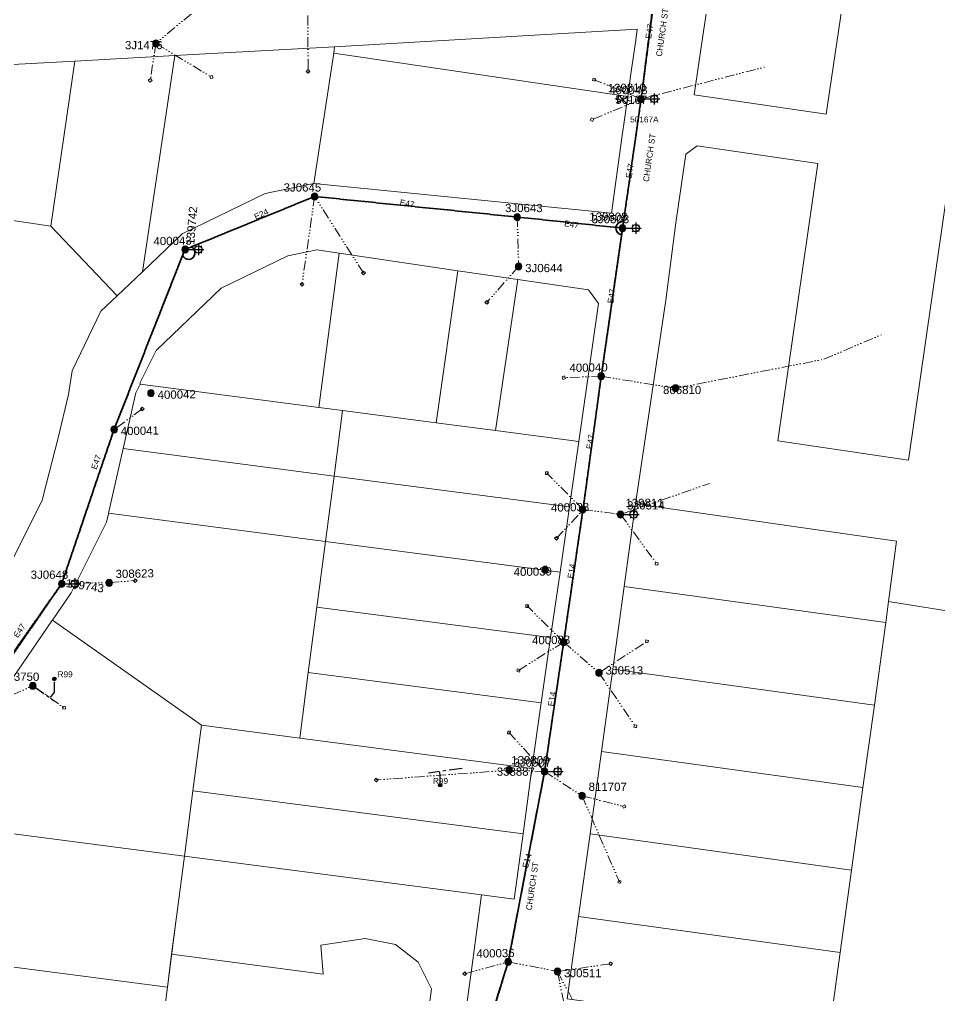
# Model space of a CAD drawing. Header units: metres. Extents: x 244561 to 254068, y 6159332 to 6162744.
# Drawn here: x 252314 to 252594.4, y 6161391.3 to 6161688.6 of the extents above; entities that cross this region are included whole.
import ezdxf
from ezdxf.enums import TextEntityAlignment as Align

# ---------------------------------------------------------------- set-up
doc = ezdxf.new("R2010")
doc.units = ezdxf.units.M
for name, pattern in [('Cable Exist OH', [1, 1, 0]), ('Cable Exist UG', [7, 4, -1, 1, -1]), ('DASHED', [19.05, 12.7, -6.35]), ('PHANTOMX2', [6.6, 3, -0.75, 0.2, -0.75, 0.2, -0.75, 0.2, -0.75])]:
    doc.linetypes.add(name, pattern=pattern)
doc.layers.get('0').update_dxf_attribs({"color": 6})
for name, color, linetype, lineweight in [('_User_HV_Exist', 1, 'Continuous', 35), ('_User_LV_Exist', 5, 'Continuous', 35), ('Cadastre Developer_SP_NEW', 92, 'Continuous', 15), ('Cadastre Land Parcels_SP_EXT', 118, 'Continuous', 15), ('Cadastre Roads_SP_EXT', 218, 'Continuous', 15), ('Mains_HV_EXT', 13, 'Continuous', 25), ('Mains_LV_EXT', 163, 'Continuous', 25), ('Mains_SL_EXT', 131, 'Continuous', 25), ('Services_SP_EXT', 42, 'PHANTOMX2', 20)]:
    doc.layers.add(name, color=color, linetype=linetype, lineweight=lineweight)
for name, color, linetype in [('Duct_SP_EXT', 30, 'Continuous'), ('Equip_SP_HV_EXT', 7, 'Continuous'), ('Equip_SP_SL_EXT', 7, 'Continuous'), ('SupportsOH_SP_TR_HV_LV_SL_EXT', 7, 'Continuous'), ('Trench_SP_EXT', 7, 'Continuous')]:
    doc.layers.add(name, color=color, linetype=linetype)
doc.layers.add('UNKNOWN_FEATURES', color=1, linetype='DASHED', plot=False)
doc.styles.add('iecARIAL', font='arial.ttf', dxfattribs={"height": 2})
doc.styles.add('POLE_LABEL', font='arial.ttf', dxfattribs={"height": 2})
doc.styles.add('SL_LABEL', font='arial.ttf', dxfattribs={"height": 2})
doc.styles.get("Standard").update_dxf_attribs({"font": 'arial.ttf'})

# ---------------------------------------------------------------- blocks, each defined once
blk = doc.blocks.new('SL_LANTERN_EXT')
at = {"flags": 9}
for tag, p in [('LRATECODE', (-7.4, 0)), ('LOUTREACHVOCAB', (-7.2, 0)), ('LOUTREACH', (-7, 0)), ('LANTNUMBER', (-6.6, 0)), ('LNEW', (-6.4, 0)), ('LMASTVOCAB', (-6.2, 0)), ('LMAST', (-6, 0)), ('LLAMPVOCAB', (-5.8, 0)), ('LLAMP', (-5.6, 0)), ('LEXIST', (-5.4, 0)), ('LCHARGE3PERCENT', (-5.2, 0)), ('LCHARGE3', (-5, 0)), ('LCHARGE2PERCENT', (-4.8, 0)), ('LCHARGE2', (-4.6, 0)), ('LCHARGE1PERCENT', (-4.4, 0)), ('LCHARGE1', (-4.2, 0)), ('LCATEGORY', (-4, 0)), ('LBRACKETVOCAB', (-3.8, 0)), ('LBRACKET', (-3.6, 0)), ('LKINGHEIGHT', (-3.4, 0)), ('CREPLACE', (-3.2, 0)), ('CREMOVE', (-3, 0)), ('CNUMBER', (-2.8, 0)), ('CNEW', (-2.6, 0)), ('CEXIST', (-2.4, 0)), ('USAGE', (-2.2, 0)), ('STATE', (-2, 0)), ('OWNED_BY', (-1.8, 0)), ('ORIENTATION', (-1.6, 0)), ('OPERATING_VOLTAGE', (-1.4, 0)), ('NO_PHASES', (-1.2, 0)), ('LANTERN_TYPE', (-1, 0)), ('LANTERN_PURPOSE', (-0.8, 0)), ('CONTROL_TYPE', (-0.6, 0)), ('CONSTRUCTED_VOLTAGE', (-0.4, 0))]:
    blk.add_attdef(tag, text='', height=0.001, rotation=270, dxfattribs=at).set_placement(p, align=Align.MIDDLE_LEFT)
at = {"style": 'SL_LABEL', "flags": 9}
blk.add_attdef('STREET_CODE', text='', height=0.001, rotation=270, dxfattribs=at).set_placement((0, 0), align=Align.MIDDLE_LEFT)
at = {"flags": 1}
blk.add_attdef('Z', (0, 0), '', height=0.001, rotation=270, dxfattribs=at)
at = {"flags": 9}
for tag, p in [('LREMOVE', (0, -7.6)), ('LREPLACE', (0, -7.8)), ('LTYPE', (0, -8)), ('LTYPEVOCAB', (0, -8.2)), ('LEGEND', (0, -8.4)), ('SUBURB', (0, -8.6)), ('STREETNAME', (0, -8.8)), ('LOCATION', (0, -9)), ('NOTES', (0, -9.2)), ('MAINTAINED_BY', (0, -9.86))]:
    blk.add_attdef(tag, text='', height=0.001, dxfattribs=at).set_placement(p, align=Align.MIDDLE_LEFT)
blk.add_attdef('OPERATED_BY', (0, -9.61), '', height=0.001, dxfattribs=at)
blk.add_wipeout([(5.69, 0), (5.06, -1.06), (4, -1.69), (2.94, -1.06), (2.31, 0), (2.94, 1.06), (4, 1.69), (5.06, 1.06)])
for p, q in [((0, 0), (4, 0)), ((2.94, 1.06), (3.2, 0.8)), ((4, 1.69), (4, 0)), ((5.06, 1.06), (4.8, 0.8)), ((2.94, -1.06), (3.2, -0.8)), ((4, 0), (5.69, 0)), ((4, 0), (4, -1.69)), ((5.06, -1.06), (4.8, -0.8))]:
    blk.add_line(p, q)
blk.add_circle((4, 0), 1.12)
at = {"width": 0.9}
blk.add_attdef('LNUMBER', text='', height=1, dxfattribs=at).set_placement((7, -1), align=Align.MIDDLE_LEFT)
blk = doc.blocks.new('CCP_EXT')
blk.add_wipeout([(0, 0.57), (0.57, 0), (0, -0.57), (-0.57, 0)])
blk.add_lwpolyline([(-0.57, 0), (0, 0.57), (0.57, 0), (0, -0.57), (-0.57, 0)])
at = {"flags": 1}
blk.add_attdef('Z', (0, 0), '', height=0.2, dxfattribs=at)
at = {"flags": 9}
for tag, p in [('CCP_TYPE', (0, 0)), ('CONSTRUCTED_VOLTAGE', (0, -0.2)), ('OPERATING_VOLTAGE', (0, -0.6)), ('ORIENTATION', (0, -0.8)), ('OWNED_BY', (0, -1)), ('STATE', (0, -1.8)), ('NO_PHASES', (0, -0.4)), ('USAGE', (0, -1.2)), ('LEGEND', (0, -1.4)), ('LIFE_SUPPORT', (0, -1.6)), ('NOTES', (0, -2))]:
    blk.add_attdef(tag, text='', height=0.2, dxfattribs=at).set_placement(p, align=Align.MIDDLE_LEFT)
blk = doc.blocks.new('POLE_EXT')
blk.add_hatch(color=256).paths.add_polyline_path([(-1, 0, 1), (1, 0, 1)])
blk.add_lwpolyline([(-1, 0, 1), (1, 0, 1)], format="xyb", close=True)
at = {"flags": 8}
blk.add_attdef('pNumber', text='', height=2, dxfattribs=at).set_placement((2.5, 2.5), align=Align.MIDDLE_CENTER)
at = {"style": 'POLE_LABEL', "flags": 9}
for tag, p in [('STRUCTURE_PLANT_NUMBER', (1.35, 0.03)), ('STREET_CODE', (1.35, -0.2))]:
    blk.add_attdef(tag, text='', height=0.2, dxfattribs=at).set_placement(p, align=Align.MIDDLE_LEFT)
at = {"flags": 9}
for tag, p in [('OWNED_BY', (1.35, -0.4)), ('SPECIAL_USE', (1.35, -0.8)), ('STATE', (1.35, -1)), ('cLV', (1.35, -1.4)), ('hDepth', (1.35, -1.6)), ('hDia', (1.35, -1.8)), ('cHV', (1.35, -2)), ('PARENT', (1.35, -0.6)), ('USAGE', (1.35, -1.2)), ('LBRACKET', (1.35, -2.2)), ('LExisting', (1.35, -2.4)), ('LANTNUMBER', (1.35, -2.6)), ('LOther', (1.35, -2.8)), ('LRemove', (1.35, -3)), ('cLinedev', (1.35, -3.4)), ('pExisting', (1.35, -3.8)), ('pFooting', (1.35, -4.4)), ('pNew', (1.35, -4.6)), ('pRelocate', (1.35, -5)), ('pRemove', (1.35, -5.2)), ('pReplace', (1.35, -5.4)), ('pStay', (1.35, -5.6)), ('pType', (1.35, -5.8)), ('cspan', (1.35, -6)), ('LEGEND', (1.35, -3.2)), ('LOCATION', (1.35, -3.6)), ('PFNUMBER', (1.35, -4)), ('NEWPFNUMBER', (1.35, -4.2)), ('STREETNAME', (1.35, -6.2)), ('SUBURB', (1.35, -6.4)), ('OPERATED_BY', (1.36, -7.01)), ('NOTES', (1.35, -6.6)), ('MAINTAINED_BY', (1.36, -6.81))]:
    blk.add_attdef(tag, text='', height=0.2, dxfattribs=at).set_placement(p, align=Align.MIDDLE_LEFT)
at = {"flags": 1}
blk.add_attdef('Z', (1.35, -7.33), '', height=0.2, dxfattribs=at)
blk = doc.blocks.new('HV_DOF_CLOSED_EXT')
for p, q in [((0, 7.9), (0, 6.94)), ((0, 4.06), (0, 3.1))]:
    blk.add_line(p, q)
blk.add_lwpolyline([(-1.2, 4.06), (1.2, 4.06), (-1.2, 6.94), (1.2, 6.94)], close=True)
for tag, height, flags, p in [('ASSET_NUM', 2.5, 8, (2, 2)), ('STREET_CODE', 0.2, 9, (1.5, 0)), ('ACTUAL_STATUS', 0.2, 9, (1.5, -0.2)), ('CONSTRUCTED_VOLTAGE', 0.2, 9, (1.5, -0.4)), ('OPERATING_VOLTAGE', 0.2, 9, (1.5, -0.8)), ('ORIENTATION', 0.2, 9, (1.5, -1)), ('OWNED_BY', 0.2, 9, (1.5, -1.2)), ('OPERATED_BY', 0.2, 9, (1.5, -1.4)), ('STATE', 0.2, 9, (1.5, -1.8)), ('SWITCH_TYPE', 0.2, 9, (1.5, -2)), ('STREETNAME', 0.2, 9, (1.5, -2.8)), ('SUBURB', 0.2, 9, (1.5, -3)), ('NO_PHASES', 0.2, 9, (1.5, -0.6)), ('MAINTAINED_BY', 0.2, 9, (1.5, -1.6)), ('USAGE', 0.2, 9, (1.5, -2.2)), ('LEGEND', 0.2, 9, (1.5, -2.4)), ('LOCATION', 0.2, 9, (1.5, -2.6)), ('Z', 0.2, 1, (1.5, -3.6)), ('NOTES', 0.2, 9, (1.5, -3.2)), ('LABEL_ALIGNMENT', 0.2, 9, (1.5, -3.4))]:
    blk.add_attdef(tag, text='', height=height, dxfattribs=dict(flags=flags)).set_placement(p, align=Align.MIDDLE_LEFT)
blk = doc.blocks.new('CABLE_LARGE_EXT')
h = blk.add_hatch(color=256)
edge = h.paths.add_edge_path()
edge.add_arc((0, 0.55), 0.55, 0, 360)
blk.add_circle((0, 0.55), 0.55)
at = {"flags": 1}
blk.add_attdef('Z', (0, 0), '', height=0.2, dxfattribs=at)
at = {"flags": 9}
for tag, p in [('COND_CODE', (0, 0)), ('STATE', (0, -0.4)), ('XSECT_SIZE', (0, -0.6)), ('FB_REFERENCE', (0, -0.2)), ('NOTES', (0, -0.8))]:
    blk.add_attdef(tag, text='', height=0.2, dxfattribs=at).set_placement(p, align=Align.MIDDLE_LEFT)

msp = doc.modelspace()

# ---------------------------------------------------------------- linework, layer by layer
at = {"layer": '_User_LV_Exist', "linetype": 'Cable Exist OH'}
for points in [[(252403.9309, 6161634.6847), (252465.6856, 6161628.4219)], [(252485.6944, 6161539.34), (252491.2688, 6161579.9279)], [(252485.6944, 6161539.34), (252479.8227, 6161498.9562)]]:
    msp.add_lwpolyline(points, dxfattribs=at)
at = {"layer": 'Cadastre Developer_SP_NEW', "linetype": 'Continuous'}
for points in [[(252565.7632, 6161700.1923), (252566.3884, 6161704.2304), (252525.3755, 6161704.7535), (252522.138, 6161682.8725), (252519.5961, 6161665.6782), (252559.8655, 6161659.7566), (252565.7632, 6161700.1923)], [(252330.8516, 6161675.9257), (252306.2008, 6161674.5793), (252299.5922, 6161629.1466), (252323.5485, 6161625.6698), (252330.8516, 6161675.9257)], [(252409.8329, 6161549.5281), (252345.5767, 6161557.909), (252341.1155, 6161538.1952), (252407.2221, 6161529.5813), (252409.8329, 6161549.5281)], [(252467.4558, 6161440.5806), (252366.844, 6161453.6961), (252364.24, 6161433.7495), (252454.8007, 6161421.9895), (252464.7674, 6161420.6448), (252467.4558, 6161440.5806)], [(252361.6442, 6161413.8003), (252364.24, 6161433.7495), (252277.9356, 6161444.9992), (252276.7023, 6161443.4306), (252247.4506, 6161408.3749), (252359.0494, 6161393.85), (252361.6442, 6161413.8003)], [(252356.4536, 6161373.9017), (252359.0494, 6161393.85), (252247.4506, 6161408.3749), (252246.4617, 6161407.2021), (252229.3062, 6161386.5781), (252221.1245, 6161371.2443), (252353.8588, 6161353.9505), (252356.4536, 6161373.9017)]]:
    msp.add_lwpolyline(points, close=True, dxfattribs=at)
at = {"layer": 'Cadastre Land Parcels_SP_EXT', "linetype": 'Continuous'}
for points in [[(252565.7632, 6161700.1923), (252566.3884, 6161704.2304), (252525.3755, 6161704.7535), (252522.138, 6161682.8725), (252519.5961, 6161665.6782), (252559.8655, 6161659.7566), (252565.7632, 6161700.1923)], [(252500.2043, 6161671.2801), (252501.7858, 6161682.2758), (252502.2164, 6161685.6578), (252410.0028, 6161680.2273), (252409.7287, 6161678.368), (252499.3445, 6161665.134), (252500.2043, 6161671.2801)], [(252363.5648, 6161623.2948), (252388.8904, 6161635.6155), (252403.6842, 6161638.5879), (252409.7287, 6161678.368), (252410.0028, 6161680.2273), (252361.3074, 6161677.59), (252351.4265, 6161611.7321), (252363.5648, 6161623.2948)], [(252497.5852, 6161652.5512), (252499.3445, 6161665.134), (252409.7287, 6161678.368), (252403.6842, 6161638.5879), (252494.3765, 6161629.5972), (252497.5852, 6161652.5512)], [(252330.8516, 6161675.9257), (252306.2008, 6161674.5793), (252299.5922, 6161629.1466), (252323.5485, 6161625.6698), (252330.8516, 6161675.9257)], [(252351.4265, 6161611.7321), (252361.3074, 6161677.59), (252330.8516, 6161675.9257), (252323.5485, 6161625.6698), (252343.7987, 6161604.454), (252351.4265, 6161611.7321)], [(252305.4526, 6161515.1182), (252312.0156, 6161524.4157), (252321.0143, 6161542.4073), (252321.1768, 6161543.4038), (252325.752, 6161561.1354), (252328.9446, 6161574.4095), (252329.9992, 6161581.6246), (252338.8139, 6161599.7088), (252343.7987, 6161604.454), (252323.5485, 6161625.6698), (252299.5922, 6161629.1466), (252291.7821, 6161576.6848), (252274.3076, 6161569.4905), (252299.0027, 6161505.5898), (252305.4526, 6161515.1182)], [(252411.3699, 6161617.4229), (252404.564, 6161618.4284), (252395.7527, 6161616.6366), (252375.4807, 6161606.7165), (252355.6588, 6161587.7458), (252350.7326, 6161578.0603), (252350.7155, 6161577.5345), (252405.2514, 6161570.4132), (252411.3699, 6161617.4229)], [(252447.5293, 6161612.0881), (252411.3699, 6161617.4229), (252405.2514, 6161570.4132), (252412.4428, 6161569.4757), (252440.9315, 6161565.7432), (252447.5293, 6161612.0881)], [(252465.8212, 6161609.3875), (252447.5293, 6161612.0881), (252440.9315, 6161565.7432), (252459.034, 6161563.3829), (252465.8212, 6161609.3875)], [(252490.4431, 6161602.0571), (252487.3426, 6161606.2122), (252465.8212, 6161609.3875), (252459.034, 6161563.3829), (252484.4221, 6161560.0735), (252490.4431, 6161602.0571)], [(252412.4428, 6161569.4757), (252405.2514, 6161570.4132), (252350.7155, 6161577.5345), (252349.4096, 6161574.8394), (252345.5767, 6161557.909), (252409.8329, 6161549.5281), (252412.4428, 6161569.4757)], [(252484.4221, 6161560.0735), (252459.034, 6161563.3829), (252440.9315, 6161565.7432), (252412.4428, 6161569.4757), (252409.8329, 6161549.5281), (252481.5659, 6161540.1641), (252484.4221, 6161560.0735)], [(252409.8329, 6161549.5281), (252345.5767, 6161557.909), (252341.1155, 6161538.1952), (252407.2221, 6161529.5813), (252409.8329, 6161549.5281)], [(252481.5659, 6161540.1641), (252409.8329, 6161549.5281), (252407.2221, 6161529.5813), (252478.7098, 6161520.2526), (252481.5659, 6161540.1641)], [(252578.8402, 6161511.3005), (252581.2269, 6161529.7076), (252501.7225, 6161541.1058), (252498.2448, 6161515.8907), (252577.9595, 6161504.8921), (252578.8402, 6161511.3005)], [(252402.0023, 6161489.6871), (252404.613, 6161509.6327), (252407.2221, 6161529.5813), (252341.1155, 6161538.1952), (252341.0705, 6161538.0627), (252340.464, 6161535.5366), (252329.741, 6161513.9561), (252324.0092, 6161505.6163), (252369.4489, 6161473.6436), (252399.3916, 6161469.7393), (252402.0023, 6161489.6871)], [(252478.7098, 6161520.2526), (252407.2221, 6161529.5813), (252404.613, 6161509.6327), (252475.8546, 6161500.3402), (252478.7098, 6161520.2526)], [(252577.9595, 6161504.8921), (252498.2448, 6161515.8907), (252494.7793, 6161490.7693), (252574.4947, 6161479.7719), (252577.9595, 6161504.8921)], [(252475.8546, 6161500.3402), (252404.613, 6161509.6327), (252402.0023, 6161489.6871), (252472.9986, 6161480.4268), (252475.8546, 6161500.3402)], [(252366.844, 6161453.6961), (252369.4489, 6161473.6436), (252324.0092, 6161505.6163), (252323.8889, 6161505.442), (252303.2222, 6161475.3796), (252277.9356, 6161444.9992), (252364.24, 6161433.7495), (252366.844, 6161453.6961)], [(252574.4947, 6161479.7719), (252494.7793, 6161490.7693), (252491.3132, 6161465.649), (252571.0282, 6161454.6505), (252574.4947, 6161479.7719)], [(252472.9986, 6161480.4268), (252402.0023, 6161489.6871), (252399.3916, 6161469.7393), (252470.1434, 6161460.5164), (252472.9986, 6161480.4268)], [(252470.1434, 6161460.5164), (252399.3916, 6161469.7393), (252369.4489, 6161473.6436), (252366.844, 6161453.6961), (252467.4558, 6161440.5806), (252470.1434, 6161460.5164)], [(252571.0282, 6161454.6505), (252491.3132, 6161465.649), (252487.8478, 6161440.5266), (252567.5627, 6161429.5293), (252571.0282, 6161454.6505)], [(252467.4558, 6161440.5806), (252366.844, 6161453.6961), (252364.24, 6161433.7495), (252454.8007, 6161421.9895), (252464.7674, 6161420.6448), (252467.4558, 6161440.5806)], [(252361.6442, 6161413.8003), (252364.24, 6161433.7495), (252277.9356, 6161444.9992), (252276.7023, 6161443.4306), (252247.4506, 6161408.3749), (252359.0494, 6161393.85), (252361.6442, 6161413.8003)], [(252567.5627, 6161429.5293), (252487.8478, 6161440.5266), (252484.3824, 6161415.4063), (252564.0971, 6161404.4079), (252567.5627, 6161429.5293)], [(252454.8007, 6161421.9895), (252364.24, 6161433.7495), (252361.6442, 6161413.8003), (252360.3553, 6161403.89), (252406.4843, 6161397.8697), (252405.8006, 6161406.6751), (252419.3646, 6161408.6701), (252428.5601, 6161406.8939), (252435.5184, 6161401.4929), (252439.5692, 6161393.359), (252437.2608, 6161376.6397), (252441.082, 6161371.8233), (252448.308, 6161373.8492), (252449.4231, 6161382.1197), (252452.1123, 6161402.0546), (252454.8007, 6161421.9895)], [(252564.0971, 6161404.4079), (252484.3824, 6161415.4063), (252480.9162, 6161390.2849), (252560.6307, 6161379.2876), (252564.0971, 6161404.4079)], [(252356.4536, 6161373.9017), (252359.0494, 6161393.85), (252247.4506, 6161408.3749), (252246.4617, 6161407.2021), (252229.3062, 6161386.5781), (252221.1245, 6161371.2443), (252353.8588, 6161353.9505), (252356.4536, 6161373.9017)], [(252435.5184, 6161401.4929), (252428.5601, 6161406.8939), (252419.3646, 6161408.6701), (252405.8006, 6161406.6751), (252406.4843, 6161397.8697), (252360.3553, 6161403.89), (252359.0494, 6161393.85), (252356.4536, 6161373.9017), (252446.7347, 6161362.1849), (252448.308, 6161373.8492), (252441.082, 6161371.8233), (252437.2608, 6161376.6397), (252439.5692, 6161393.359), (252435.5184, 6161401.4929)]]:
    msp.add_lwpolyline(points, close=True, dxfattribs=at)
msp.add_lwpolyline([(252597.1047, 6161638.8993), (252584.9297, 6161554.4272), (252545.1258, 6161560.2719), (252557.3005, 6161644.744), (252520.5127, 6161650.144), (252517.0616, 6161647.5697), (252514.0453, 6161626.6349), (252510.9078, 6161603.0788), (252501.7227, 6161541.1058), (252581.2271, 6161529.7076), (252578.8403, 6161511.3005), (252599.6872, 6161507.9984)], dxfattribs=at)
at = {"layer": 'Duct_SP_EXT'}
for points in [[(252324.5536, 6161486.7514), (252324.5043, 6161483.7302), (252323.3212, 6161482.1006)], [(252442.1701, 6161456.1234), (252442.1785, 6161458.2138), (252442.0376, 6161459.3687)]]:
    msp.add_lwpolyline(points, dxfattribs=at)
at = {"layer": 'Mains_LV_EXT', "linetype": 'Cable Exist OH'}
for points in [[(252403.9309, 6161634.6847), (252465.6856, 6161628.4219)], [(252485.6944, 6161539.34), (252491.2688, 6161579.9279)], [(252485.6944, 6161539.34), (252479.8227, 6161498.9562)]]:
    msp.add_lwpolyline(points, dxfattribs=at)
at = {"layer": 'Mains_LV_EXT', "linetype": 'Continuous'}
for points in [[(252498.0656, 6161627.0909, 0.9964936), (252497.4908, 6161622.9875)], [(252363.6629, 6161616.6971, 1.4359305), (252366.3347, 6161619.3323)]]:
    msp.add_lwpolyline(points, format="xyb", dxfattribs=at)
at = {"layer": 'Services_SP_EXT'}
for points in [[(252371.4137, 6161694.595), (252355.5794, 6161681.2829)], [(252491.2688, 6161579.9279), (252513.916, 6161576.264), (252559.1078, 6161585.1034), (252577.3071, 6161592.8504)], [(252479.8227, 6161498.9562), (252490.5813, 6161489.6074)], [(252299.669, 6161477.3634), (252318.0304, 6161485.6798)], [(252462.9076, 6161401.5642), (252477.8514, 6161398.7271)], [(252477.9348, 6161398.6437), (252490.6797, 6161374.7865)], [(252477.9348, 6161398.6437), (252487.2161, 6161353.6535)]]:
    msp.add_lwpolyline(points, dxfattribs=at)
at = {"layer": 'Trench_SP_EXT', "linetype": 'Cable Exist UG'}
for points in [[(252318.1244, 6161485.6941), (252324.534, 6161481.0695)], [(252448.8984, 6161460.5022), (252438.6077, 6161459.092)]]:
    msp.add_lwpolyline(points, dxfattribs=at)

# ---------------------------------------------------------------- block references
at = {"layer": 'Duct_SP_EXT'}
for p in [(252324.608, 6161487.2056), (252442.1776, 6161454.8448)]:
    msp.add_blockref('CABLE_LARGE_EXT', p, dxfattribs=at)
at = {"layer": 'SupportsOH_SP_TR_HV_LV_SL_EXT'}
ref = msp.add_blockref('POLE_EXT', (252355.5794, 6161681.2829), dxfattribs=at)
ref.add_attrib('ASSET_NUM', '3J1476', dxfattribs={"layer": '0', "height": 2.5, "style": 'POLE_LABEL'}).set_placement((252357.5794, 6161682.0329), align=Align.TOP_RIGHT)
ref = msp.add_blockref('POLE_EXT', (252403.9309, 6161634.6847), dxfattribs=at)
ref.add_attrib('ASSET_NUM', '3J0645', dxfattribs={"layer": '0', "height": 2.5, "style": 'POLE_LABEL'}).set_placement((252405.9309, 6161635.4347), align=Align.BOTTOM_RIGHT)
ref = msp.add_blockref('POLE_EXT', (252465.6855, 6161628.4218), dxfattribs=at)
ref.add_attrib('ASSET_NUM', '3J0643', dxfattribs={"layer": '0', "height": 2.5, "style": 'POLE_LABEL'}).set_placement((252467.6855, 6161629.1718), align=Align.BOTTOM_CENTER)
ref = msp.add_blockref('POLE_EXT', (252466.0954, 6161613.3903), dxfattribs=at)
ref.add_attrib('ASSET_NUM', '3J0644', dxfattribs={"layer": '0', "height": 2.5, "style": 'POLE_LABEL'}).set_placement((252468.0954, 6161614.1403), align=Align.TOP_LEFT)
ref = msp.add_blockref('POLE_EXT', (252513.916, 6161576.264), dxfattribs=at)
ref.add_attrib('ASSET_NUM', '866810', dxfattribs={"layer": '0', "height": 2.5, "style": 'POLE_LABEL'}).set_placement((252515.916, 6161577.014), align=Align.TOP_CENTER)
ref = msp.add_blockref('POLE_EXT', (252354.0468, 6161574.77), dxfattribs=at)
ref.add_attrib('ASSET_NUM', '400042', dxfattribs={"layer": '0', "height": 2.5, "rotation": 1, "style": 'POLE_LABEL'}).set_placement((252356.0468, 6161575.52), align=Align.TOP_LEFT)
ref = msp.add_blockref('POLE_EXT', (252342.8061, 6161563.7326), dxfattribs=at)
ref.add_attrib('ASSET_NUM', '400041', dxfattribs={"layer": '0', "height": 2.5, "rotation": 1, "style": 'POLE_LABEL'}).set_placement((252344.8061, 6161564.4826), align=Align.TOP_LEFT)
ref = msp.add_blockref('POLE_EXT', (252485.5962, 6161539.3804), dxfattribs=at)
ref.add_attrib('ASSET_NUM', '400038', dxfattribs={"layer": '0', "height": 2.5, "rotation": 1, "style": 'POLE_LABEL'}).set_placement((252487.5962, 6161540.1304), align=Align.MIDDLE_RIGHT)
ref = msp.add_blockref('POLE_EXT', (252474.2048, 6161521.0219), dxfattribs=at)
ref.add_attrib('ASSET_NUM', '400039', dxfattribs={"layer": '0', "height": 2.5, "rotation": 1, "style": 'POLE_LABEL'}).set_placement((252476.2048, 6161521.7719), align=Align.TOP_RIGHT)
ref = msp.add_blockref('POLE_EXT', (252479.8227, 6161498.9563), dxfattribs=at)
ref.add_attrib('ASSET_NUM', '400083', dxfattribs={"layer": '0', "height": 2.5, "rotation": 1, "style": 'POLE_LABEL'}).set_placement((252481.8227, 6161499.7063), align=Align.MIDDLE_RIGHT)
ref = msp.add_blockref('POLE_EXT', (252490.5813, 6161489.6074), dxfattribs=at)
ref.add_attrib('ASSET_NUM', '3J0513', dxfattribs={"layer": '0', "height": 2.5, "style": 'POLE_LABEL'}).set_placement((252492.5813, 6161490.3574), align=Align.MIDDLE_LEFT)
ref = msp.add_blockref('POLE_EXT', (252318.0304, 6161485.6797), dxfattribs=at)
ref.add_attrib('ASSET_NUM', '213750', dxfattribs={"layer": '0', "height": 2.5, "style": 'POLE_LABEL'}).set_placement((252320.0304, 6161486.4297), align=Align.BOTTOM_RIGHT)
ref = msp.add_blockref('POLE_EXT', (252485.4149, 6161452.1613), dxfattribs=at)
ref.add_attrib('ASSET_NUM', '811707', dxfattribs={"layer": '0', "height": 2.5, "style": 'POLE_LABEL'}).set_placement((252487.4149, 6161452.9113), align=Align.BOTTOM_LEFT)
ref = msp.add_blockref('POLE_EXT', (252462.9076, 6161401.5641), dxfattribs=at)
ref.add_attrib('ASSET_NUM', '400036', dxfattribs={"layer": '0', "height": 2.5, "rotation": 1, "style": 'POLE_LABEL'}).set_placement((252464.9076, 6161402.3141), align=Align.BOTTOM_RIGHT)
ref = msp.add_blockref('POLE_EXT', (252477.9349, 6161398.6437), dxfattribs=at)
ref.add_attrib('ASSET_NUM', '3J0511', dxfattribs={"layer": '0', "height": 2.5, "style": 'POLE_LABEL'}).set_placement((252479.9349, 6161399.3937), align=Align.TOP_LEFT)

# ---------------------------------------------------------------- texts
at = {"layer": 'Cadastre Roads_SP_EXT'}
for rotation, p in [(81.982536, (252509.711, 6161677.1805)), (81.871902, (252505.7664, 6161639.0584)), (81.86541, (252470.0718, 6161417.1896))]:
    msp.add_text('CHURCH ST', height=1.8, rotation=rotation, dxfattribs=at).set_placement(p)
at = {"layer": 'Duct_SP_EXT'}
for p in [(252325.5827, 6161488.2612), (252439.9784, 6161455.7821)]:
    msp.add_text('R99', height=1.8, dxfattribs=at).set_placement(p)
at = {"layer": 'Mains_LV_EXT'}
for s, rotation, p in [('E47', 80.556911, (252506.4584, 6161682.6256)), ('E47', 80.704871, (252500.5157, 6161640.128)), ('E47', 350.173587, (252429.7527, 6161632.0568)), ('E24', 25.685334, (252386.0297, 6161627.5392)), ('E47', 350.173587, (252479.8729, 6161625.6812)), ('E47', 80.864735, (252494.9178, 6161601.9933)), ('E47', 80.864735, (252488.4483, 6161557.6182)), ('E47', 70.28868, (252337.4318, 6161551.3578)), ('E14', 80.864735, (252482.7284, 6161518.2502)), ('E47', 55.250629, (252313.4163, 6161500.1086)), ('E14', 80.864735, (252476.7808, 6161479.2942)), ('E14', 73.772482, (252468.9016, 6161429.9995))]:
    msp.add_text(s, height=1.8, rotation=rotation, dxfattribs=at).set_placement(p)
at = {"layer": 'UNKNOWN_FEATURES'}
msp.add_text('50167A', height=1.8, dxfattribs=at).set_placement((252500.0813, 6161657.2394))

# ---------------------------------------------------------------- next in the draw order: block references
at = {"layer": 'Equip_SP_SL_EXT'}
ref = msp.add_blockref('SL_LANTERN_EXT', (252503.4296, 6161664.3998), dxfattribs=at)
ref.add_attrib('ASSET_NUM', '139810', dxfattribs={"layer": '0', "height": 2.5, "rotation": 0.939822, "style": 'iecARIAL'}).set_placement((252504.9296, 6161665.8998), align=Align.BOTTOM_RIGHT)
ref = msp.add_blockref('SL_LANTERN_EXT', (252364.498, 6161618.5189), dxfattribs=at)
ref.add_attrib('ASSET_NUM', '139742', dxfattribs={"layer": '0', "height": 2.5, "rotation": 85.415716, "style": 'iecARIAL'}).set_placement((252365.998, 6161620.0189), align=Align.MIDDLE_LEFT)
ref = msp.add_blockref('SL_LANTERN_EXT', (252497.7782, 6161625.0392), dxfattribs=at)
ref.add_attrib('ASSET_NUM', '139808', dxfattribs={"layer": '0', "height": 2.5, "rotation": 0.051497, "style": 'iecARIAL'}).set_placement((252499.2782, 6161626.5392), align=Align.BOTTOM_RIGHT)
ref = msp.add_blockref('SL_LANTERN_EXT', (252497.1491, 6161537.8653), dxfattribs=at)
ref.add_attrib('ASSET_NUM', '139811', dxfattribs={"layer": '0', "height": 2.5, "rotation": 0.133795, "style": 'iecARIAL'}).set_placement((252498.6491, 6161539.3653), align=Align.BOTTOM_LEFT)
ref = msp.add_blockref('SL_LANTERN_EXT', (252326.8491, 6161516.7548), dxfattribs=at)
ref.add_attrib('ASSET_NUM', '139743', dxfattribs={"layer": '0', "height": 2.5, "rotation": 351.336104, "style": 'iecARIAL'}).set_placement((252328.3491, 6161518.2548), align=Align.TOP_LEFT)
ref = msp.add_blockref('SL_LANTERN_EXT', (252473.9984, 6161459.5301), dxfattribs=at)
ref.add_attrib('ASSET_NUM', '139809', dxfattribs={"layer": '0', "height": 2.5, "rotation": 0.021848, "style": 'iecARIAL'}).set_placement((252475.4984, 6161461.0301), align=Align.BOTTOM_RIGHT)
at = {"layer": 'Services_SP_EXT'}
for p, rotation in [((252401.9352, 6161672.768), 269.2859813583223), ((252353.81, 6161670.0616), 264.1803181559033), ((252372.4682, 6161671.05), 325.2769293357915), ((252489.113, 6161670.2581), 211.9044154771086), ((252488.4764, 6161658.0873), 16.42930152248297), ((252400.0714, 6161607.9045), 266.206613415181), ((252456.4114, 6161602.4325), 179.2631826397419), ((252479.8367, 6161579.5172), 246.4005946836069), ((252351.4093, 6161569.9748), 90.0000000000002), ((252474.672, 6161550.4175), 134.4612572640168), ((252508.1648, 6161522.8335), 304.7181579899281), ((252349.2599, 6161517.6922), 2.55522829313291), ((252468.7371, 6161509.9334), 134.2481717606626), ((252505.1994, 6161499.1864), 32.51108032927827), ((252466.0665, 6161490.3541), 209.4674351850389), ((252327.5171, 6161478.9755), 323.9178827703416), ((252501.6675, 6161473.3195), 302.238160415591), ((252463.1492, 6161471.4631), 132.3163940814446), ((252422.6977, 6161456.9854), 7.547454583859976), ((252498.256, 6161448.8965), 344.4401395309772), ((252496.8238, 6161425.9489), 288.8524747450486), ((252494.0939, 6161401.0117), 11.38958229387127)]:
    msp.add_blockref('CCP_EXT', p, dxfattribs=dict(at, rotation=rotation))
for p in [(252418.8114, 6161611.3882), (252477.64, 6161530.5998), (252449.6783, 6161397.9704)]:
    msp.add_blockref('CCP_EXT', p, dxfattribs=at)

# ---------------------------------------------------------------- next in the draw order: linework, layer by layer
at = {"layer": '_User_HV_Exist', "linetype": 'Cable Exist OH'}
for points in [[(252503.4296, 6161664.3998), (252508.3351, 6161702.2858)], [(252450.4847, 6161361.2433), (252462.9076, 6161401.5642), (252473.9984, 6161459.5301), (252479.8227, 6161498.9562), (252485.6944, 6161539.34), (252491.2688, 6161579.9279), (252497.7782, 6161625.0392), (252503.4296, 6161664.3998)]]:
    msp.add_lwpolyline(points, dxfattribs=at)
at = {"layer": '_User_LV_Exist', "linetype": 'Cable Exist OH'}
for points in [[(252503.4296, 6161664.3998), (252508.2029, 6161702.2725)], [(252503.4296, 6161664.3998), (252497.7782, 6161625.0392)], [(252403.9309, 6161634.6847), (252364.3878, 6161618.5374)], [(252465.6856, 6161628.4219), (252497.7782, 6161625.0392)], [(252497.7782, 6161625.0392), (252491.2688, 6161579.9279)], [(252364.3878, 6161618.5374), (252342.8988, 6161563.9787), (252342.806, 6161563.7326)], [(252342.806, 6161563.7326), (252326.8491, 6161516.7548)], [(252326.8491, 6161516.7548), (252299.669, 6161477.3634)], [(252479.8227, 6161498.9562), (252473.9984, 6161459.5301)], [(252473.9984, 6161459.5301), (252462.9076, 6161401.5642)], [(252462.9076, 6161401.5642), (252450.4847, 6161361.2433)]]:
    msp.add_lwpolyline(points, dxfattribs=at)
at = {"layer": '_User_LV_Exist', "linetype": 'Continuous'}
for points in [[(252498.0656, 6161627.0909, 0.9964936), (252497.4908, 6161622.9875)], [(252363.6629, 6161616.6971, 1.4359305), (252366.3347, 6161619.3323)]]:
    msp.add_lwpolyline(points, format="xyb", dxfattribs=at)
at = {"layer": 'Cadastre Developer_SP_NEW', "linetype": 'Continuous'}
for points in [[(252500.2043, 6161671.2801), (252501.7858, 6161682.2758), (252502.2164, 6161685.6578), (252410.0028, 6161680.2273), (252409.7287, 6161678.368), (252499.3445, 6161665.134), (252500.2043, 6161671.2801)], [(252363.5648, 6161623.2948), (252388.8904, 6161635.6155), (252403.6842, 6161638.5879), (252409.7287, 6161678.368), (252410.0028, 6161680.2273), (252361.3074, 6161677.59), (252351.4265, 6161611.7321), (252363.5648, 6161623.2948)], [(252497.5852, 6161652.5512), (252499.3445, 6161665.134), (252409.7287, 6161678.368), (252403.6842, 6161638.5879), (252494.3765, 6161629.5972), (252497.5852, 6161652.5512)], [(252351.4265, 6161611.7321), (252361.3074, 6161677.59), (252330.8516, 6161675.9257), (252323.5485, 6161625.6698), (252343.7987, 6161604.454), (252351.4265, 6161611.7321)], [(252305.4526, 6161515.1182), (252312.0156, 6161524.4157), (252321.0143, 6161542.4073), (252321.1768, 6161543.4038), (252325.752, 6161561.1354), (252328.9446, 6161574.4095), (252329.9992, 6161581.6246), (252338.8139, 6161599.7088), (252343.7987, 6161604.454), (252323.5485, 6161625.6698), (252299.5922, 6161629.1466), (252291.7821, 6161576.6848), (252274.3076, 6161569.4905), (252299.0027, 6161505.5898), (252305.4526, 6161515.1182)], [(252411.3699, 6161617.4229), (252404.564, 6161618.4284), (252395.7527, 6161616.6366), (252375.4807, 6161606.7165), (252355.6588, 6161587.7458), (252350.7326, 6161578.0603), (252350.7155, 6161577.5345), (252405.2514, 6161570.4132), (252411.3699, 6161617.4229)], [(252447.5293, 6161612.0881), (252411.3699, 6161617.4229), (252405.2514, 6161570.4132), (252412.4428, 6161569.4757), (252440.9315, 6161565.7432), (252447.5293, 6161612.0881)], [(252465.8212, 6161609.3875), (252447.5293, 6161612.0881), (252440.9315, 6161565.7432), (252459.034, 6161563.3829), (252465.8212, 6161609.3875)], [(252490.4431, 6161602.0571), (252487.3426, 6161606.2122), (252465.8212, 6161609.3875), (252459.034, 6161563.3829), (252484.4221, 6161560.0735), (252490.4431, 6161602.0571)], [(252412.4428, 6161569.4757), (252405.2514, 6161570.4132), (252350.7155, 6161577.5345), (252349.4096, 6161574.8394), (252345.5767, 6161557.909), (252409.8329, 6161549.5281), (252412.4428, 6161569.4757)], [(252484.4221, 6161560.0735), (252459.034, 6161563.3829), (252440.9315, 6161565.7432), (252412.4428, 6161569.4757), (252409.8329, 6161549.5281), (252481.5659, 6161540.1641), (252484.4221, 6161560.0735)], [(252481.5659, 6161540.1641), (252409.8329, 6161549.5281), (252407.2221, 6161529.5813), (252478.7098, 6161520.2526), (252481.5659, 6161540.1641)], [(252578.8402, 6161511.3005), (252581.2269, 6161529.7076), (252501.7225, 6161541.1058), (252498.2448, 6161515.8907), (252577.9595, 6161504.8921), (252578.8402, 6161511.3005)], [(252402.0023, 6161489.6871), (252404.613, 6161509.6327), (252407.2221, 6161529.5813), (252341.1155, 6161538.1952), (252341.0705, 6161538.0627), (252340.464, 6161535.5366), (252329.741, 6161513.9561), (252324.0092, 6161505.6163), (252369.4489, 6161473.6436), (252399.3916, 6161469.7393), (252402.0023, 6161489.6871)], [(252478.7098, 6161520.2526), (252407.2221, 6161529.5813), (252404.613, 6161509.6327), (252475.8546, 6161500.3402), (252478.7098, 6161520.2526)], [(252577.9595, 6161504.8921), (252498.2448, 6161515.8907), (252494.7793, 6161490.7693), (252574.4947, 6161479.7719), (252577.9595, 6161504.8921)], [(252475.8546, 6161500.3402), (252404.613, 6161509.6327), (252402.0023, 6161489.6871), (252472.9986, 6161480.4268), (252475.8546, 6161500.3402)], [(252366.844, 6161453.6961), (252369.4489, 6161473.6436), (252324.0092, 6161505.6163), (252323.8889, 6161505.442), (252303.2222, 6161475.3796), (252277.9356, 6161444.9992), (252364.24, 6161433.7495), (252366.844, 6161453.6961)], [(252574.4947, 6161479.7719), (252494.7793, 6161490.7693), (252491.3132, 6161465.649), (252571.0282, 6161454.6505), (252574.4947, 6161479.7719)], [(252472.9986, 6161480.4268), (252402.0023, 6161489.6871), (252399.3916, 6161469.7393), (252470.1434, 6161460.5164), (252472.9986, 6161480.4268)], [(252470.1434, 6161460.5164), (252399.3916, 6161469.7393), (252369.4489, 6161473.6436), (252366.844, 6161453.6961), (252467.4558, 6161440.5806), (252470.1434, 6161460.5164)], [(252571.0282, 6161454.6505), (252491.3132, 6161465.649), (252487.8478, 6161440.5266), (252567.5627, 6161429.5293), (252571.0282, 6161454.6505)], [(252567.5627, 6161429.5293), (252487.8478, 6161440.5266), (252484.3824, 6161415.4063), (252564.0971, 6161404.4079), (252567.5627, 6161429.5293)], [(252454.8007, 6161421.9895), (252364.24, 6161433.7495), (252361.6442, 6161413.8003), (252360.3553, 6161403.89), (252406.4843, 6161397.8697), (252405.8006, 6161406.6751), (252419.3646, 6161408.6701), (252428.5601, 6161406.8939), (252435.5184, 6161401.4929), (252439.5692, 6161393.359), (252437.2608, 6161376.6397), (252441.082, 6161371.8233), (252448.308, 6161373.8492), (252449.4231, 6161382.1197), (252452.1123, 6161402.0546), (252454.8007, 6161421.9895)], [(252564.0971, 6161404.4079), (252484.3824, 6161415.4063), (252480.9162, 6161390.2849), (252560.6307, 6161379.2876), (252564.0971, 6161404.4079)], [(252435.5184, 6161401.4929), (252428.5601, 6161406.8939), (252419.3646, 6161408.6701), (252405.8006, 6161406.6751), (252406.4843, 6161397.8697), (252360.3553, 6161403.89), (252359.0494, 6161393.85), (252356.4536, 6161373.9017), (252446.7347, 6161362.1849), (252448.308, 6161373.8492), (252441.082, 6161371.8233), (252437.2608, 6161376.6397), (252439.5692, 6161393.359), (252435.5184, 6161401.4929)]]:
    msp.add_lwpolyline(points, close=True, dxfattribs=at)
msp.add_lwpolyline([(252597.1047, 6161638.8993), (252584.9297, 6161554.4272), (252545.1258, 6161560.2719), (252557.3005, 6161644.744), (252520.5127, 6161650.144), (252517.0616, 6161647.5697), (252514.0453, 6161626.6349), (252510.9078, 6161603.0788), (252501.7227, 6161541.1058), (252581.2271, 6161529.7076), (252578.8403, 6161511.3005), (252599.6872, 6161507.9984)], dxfattribs=at)
at = {"layer": 'Mains_HV_EXT', "linetype": 'Cable Exist OH'}
for points in [[(252503.4296, 6161664.3998), (252508.3351, 6161702.2858)], [(252450.4847, 6161361.2433), (252462.9076, 6161401.5642), (252473.9984, 6161459.5301), (252479.8227, 6161498.9562), (252485.6944, 6161539.34), (252491.2688, 6161579.9279), (252497.7782, 6161625.0392), (252503.4296, 6161664.3998)]]:
    msp.add_lwpolyline(points, dxfattribs=at)
at = {"layer": 'Mains_LV_EXT', "linetype": 'Cable Exist OH'}
for points in [[(252503.4296, 6161664.3998), (252508.2029, 6161702.2725)], [(252503.4296, 6161664.3998), (252497.7782, 6161625.0392)], [(252403.9309, 6161634.6847), (252364.3878, 6161618.5374)], [(252465.6856, 6161628.4219), (252497.7782, 6161625.0392)], [(252497.7782, 6161625.0392), (252491.2688, 6161579.9279)], [(252364.3878, 6161618.5374), (252342.8988, 6161563.9787), (252342.806, 6161563.7326)], [(252342.806, 6161563.7326), (252326.8491, 6161516.7548)], [(252326.8491, 6161516.7548), (252299.669, 6161477.3634)], [(252479.8227, 6161498.9562), (252473.9984, 6161459.5301)], [(252473.9984, 6161459.5301), (252462.9076, 6161401.5642)], [(252462.9076, 6161401.5642), (252450.4847, 6161361.2433)]]:
    msp.add_lwpolyline(points, dxfattribs=at)
at = {"layer": 'Mains_SL_EXT', "linetype": 'Cable Exist OH'}
for points in [[(252508.3351, 6161702.2858), (252503.4296, 6161664.3998)], [(252503.4296, 6161664.3998), (252497.7782, 6161625.0392)], [(252364.3878, 6161618.5374), (252403.9309, 6161634.6847), (252465.6856, 6161628.4219), (252497.7782, 6161625.0392)], [(252497.7782, 6161625.0392), (252491.2688, 6161579.9279), (252485.6944, 6161539.34), (252479.8227, 6161498.9562), (252473.9984, 6161459.5301)], [(252326.8491, 6161516.7548), (252342.8988, 6161563.9787), (252364.3878, 6161618.5374)], [(252247.7172, 6161415.1161), (252296.2469, 6161473.312), (252326.8491, 6161516.7548)], [(252473.9984, 6161459.5301), (252462.9076, 6161401.5642), (252450.6132, 6161361.6602)]]:
    msp.add_lwpolyline(points, dxfattribs=at)
at = {"layer": 'Services_SP_EXT'}
for points in [[(252401.8139, 6161696.3647), (252401.9352, 6161672.7681)], [(252355.5794, 6161681.2829), (252353.8101, 6161670.0615)], [(252355.5794, 6161681.2829), (252372.4681, 6161671.0501)], [(252503.4296, 6161664.3998), (252541.7151, 6161674.2596)], [(252503.6229, 6161664.3226), (252489.113, 6161670.2581)], [(252503.7726, 6161664.4691), (252488.4764, 6161658.0873)], [(252403.9309, 6161634.6847), (252400.0714, 6161607.9045)], [(252418.8115, 6161611.3882), (252403.9309, 6161634.6847)], [(252465.6855, 6161628.4218), (252466.0954, 6161613.3903), (252456.4115, 6161602.4325)], [(252491.2688, 6161579.9279), (252479.8367, 6161579.5172)], [(252351.4093, 6161569.9749), (252342.806, 6161563.7326)], [(252485.6944, 6161539.34), (252474.672, 6161550.4175)], [(252497.1491, 6161537.8653), (252524.2383, 6161547.2724)], [(252477.6399, 6161530.5998), (252485.6609, 6161539.1416)], [(252485.6944, 6161539.34), (252497.1491, 6161537.8653)], [(252497.1491, 6161537.8653), (252508.1648, 6161522.8335)], [(252326.8492, 6161516.7547), (252341.3677, 6161517.0938), (252349.2599, 6161517.6922)], [(252479.8227, 6161498.9562), (252468.676, 6161509.9946)], [(252479.8227, 6161498.9562), (252466.0666, 6161490.3541)], [(252490.5813, 6161489.6074), (252505.1994, 6161499.1865)], [(252490.5813, 6161489.6074), (252501.6675, 6161473.3195)], [(252318.0304, 6161485.6798), (252327.5171, 6161478.9756)], [(252473.9984, 6161459.53), (252463.1491, 6161471.4631)], [(252463.7006, 6161459.9931), (252422.6977, 6161456.9854)], [(252473.9984, 6161459.53), (252463.3552, 6161460.0544)], [(252473.9984, 6161459.53), (252485.4149, 6161452.1613)], [(252485.4149, 6161452.1613), (252498.256, 6161448.8965)], [(252485.4149, 6161452.1613), (252496.8238, 6161425.9489)], [(252449.6783, 6161397.9704), (252462.9076, 6161401.5642)], [(252477.9348, 6161398.6437), (252494.0939, 6161401.0117)]]:
    msp.add_lwpolyline(points, dxfattribs=at)

# ---------------------------------------------------------------- next in the draw order: block references
at = {"layer": 'Equip_SP_HV_EXT'}
ref = msp.add_blockref('HV_DOF_CLOSED_EXT', (252503.3014, 6161663.3967), dxfattribs=dict(at, rotation=81.72275365774561))
ref.add_attrib('ASSET_NUM', '50167', dxfattribs={"layer": '0', "height": 2.5}).set_placement((252505.3014, 6161664.1467), align=Align.MIDDLE_RIGHT)
at = {"layer": 'SupportsOH_SP_TR_HV_LV_SL_EXT'}
ref = msp.add_blockref('POLE_EXT', (252503.3593, 6161664.3403), dxfattribs=at)
ref.add_attrib('ASSET_NUM', '400048', dxfattribs={"layer": '0', "height": 2.5, "rotation": 359.894027, "style": 'POLE_LABEL'}).set_placement((252505.3593, 6161665.0903), align=Align.BOTTOM_RIGHT)
ref = msp.add_blockref('POLE_EXT', (252497.7783, 6161625.0392), dxfattribs=at)
ref.add_attrib('ASSET_NUM', '3J0503', dxfattribs={"layer": '0', "height": 2.5, "style": 'POLE_LABEL'}).set_placement((252499.7783, 6161625.7892), align=Align.BOTTOM_RIGHT)
ref = msp.add_blockref('POLE_EXT', (252364.4979, 6161618.5189), dxfattribs=at)
ref.add_attrib('ASSET_NUM', '400043', dxfattribs={"layer": '0', "height": 2.5, "rotation": 1, "style": 'POLE_LABEL'}).set_placement((252366.4979, 6161619.2689), align=Align.BOTTOM_RIGHT)
ref = msp.add_blockref('POLE_EXT', (252491.2688, 6161579.9279), dxfattribs=at)
ref.add_attrib('ASSET_NUM', '400040', dxfattribs={"layer": '0', "height": 2.5, "rotation": 1, "style": 'POLE_LABEL'}).set_placement((252493.2688, 6161580.6779), align=Align.BOTTOM_RIGHT)
ref = msp.add_blockref('POLE_EXT', (252497.1492, 6161537.8652), dxfattribs=at)
ref.add_attrib('ASSET_NUM', '3J0514', dxfattribs={"layer": '0', "height": 2.5, "style": 'POLE_LABEL'}).set_placement((252499.1492, 6161538.6152), align=Align.BOTTOM_LEFT)
ref = msp.add_blockref('POLE_EXT', (252326.8491, 6161516.7547), dxfattribs=at)
ref.add_attrib('ASSET_NUM', '3J0648', dxfattribs={"layer": '0', "height": 2.5, "style": 'POLE_LABEL'}).set_placement((252328.8491, 6161517.5047), align=Align.BOTTOM_RIGHT)
ref = msp.add_blockref('POLE_EXT', (252341.3033, 6161516.9894), dxfattribs=at)
ref.add_attrib('ASSET_NUM', '308623', dxfattribs={"layer": '0', "height": 2.5, "rotation": 1, "style": 'POLE_LABEL'}).set_placement((252343.3033, 6161517.7394), align=Align.BOTTOM_LEFT)
ref = msp.add_blockref('POLE_EXT', (252473.9983, 6161459.53), dxfattribs=at)
ref.add_attrib('ASSET_NUM', '3J0507', dxfattribs={"layer": '0', "height": 2.5, "style": 'POLE_LABEL'}).set_placement((252475.9983, 6161460.28), align=Align.BOTTOM_RIGHT)
ref = msp.add_blockref('POLE_EXT', (252463.2465, 6161460.0154), dxfattribs=at)
ref.add_attrib('ASSET_NUM', '338887', dxfattribs={"layer": '0', "height": 2.5, "style": 'POLE_LABEL'}).set_placement((252465.2465, 6161460.7654), align=Align.TOP_CENTER)

doc.saveas('drawing.dxf')
